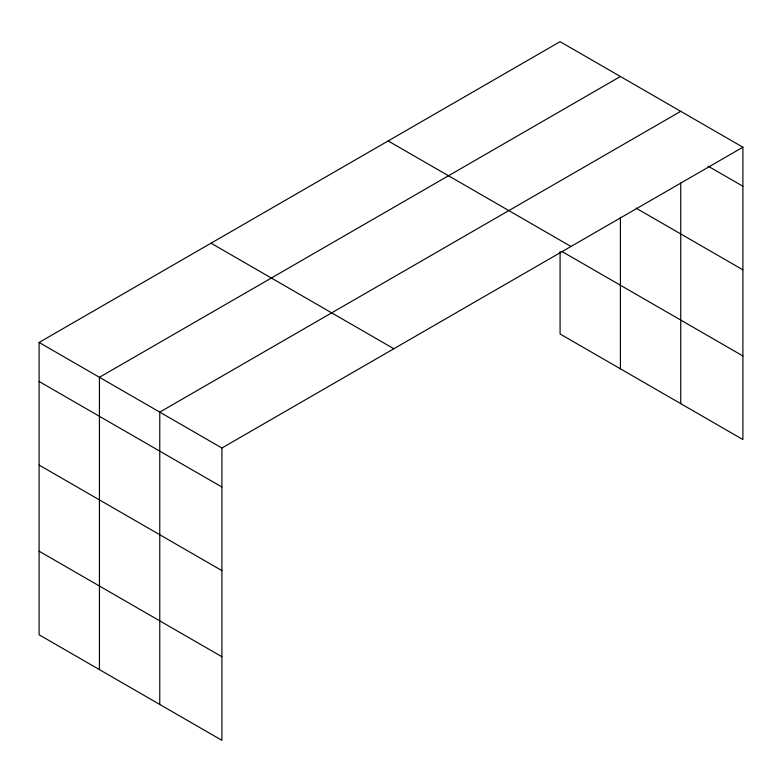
<?xml version="1.0" encoding="UTF-8"?>
<svg xmlns="http://www.w3.org/2000/svg" width="782" height="782" viewBox="0 0 782 782"><rect width="100%" height="100%" fill="white"/><g stroke="black" fill="none" stroke-linecap="round" stroke-linejoin="round"><path stroke-width="1.17" d="M742.9 147.221L560.088 41.671L39.1 342.457L39.1 634.779L221.912 740.329L221.912 448.008L742.9 147.221L742.9 439.543L560.088 333.992L560.088 251.618M620.409 76.499L99.431 377.286L99.431 669.607M680.741 111.337L159.763 412.124L159.763 704.445M708.13 166.165L742.9 186.243M636.02 208.12L742.9 269.829M388.155 140.926L570.977 246.477M562.16 251.608L742.9 355.957M211.023 243.202L393.845 348.743M39.1 342.457L221.912 448.008M39.1 381.479L221.912 487.03M39.1 465.065L221.912 570.616M39.1 551.193L221.912 656.743M680.741 183.066L680.741 403.659M620.409 217.308L620.409 368.821"/></g></svg>
